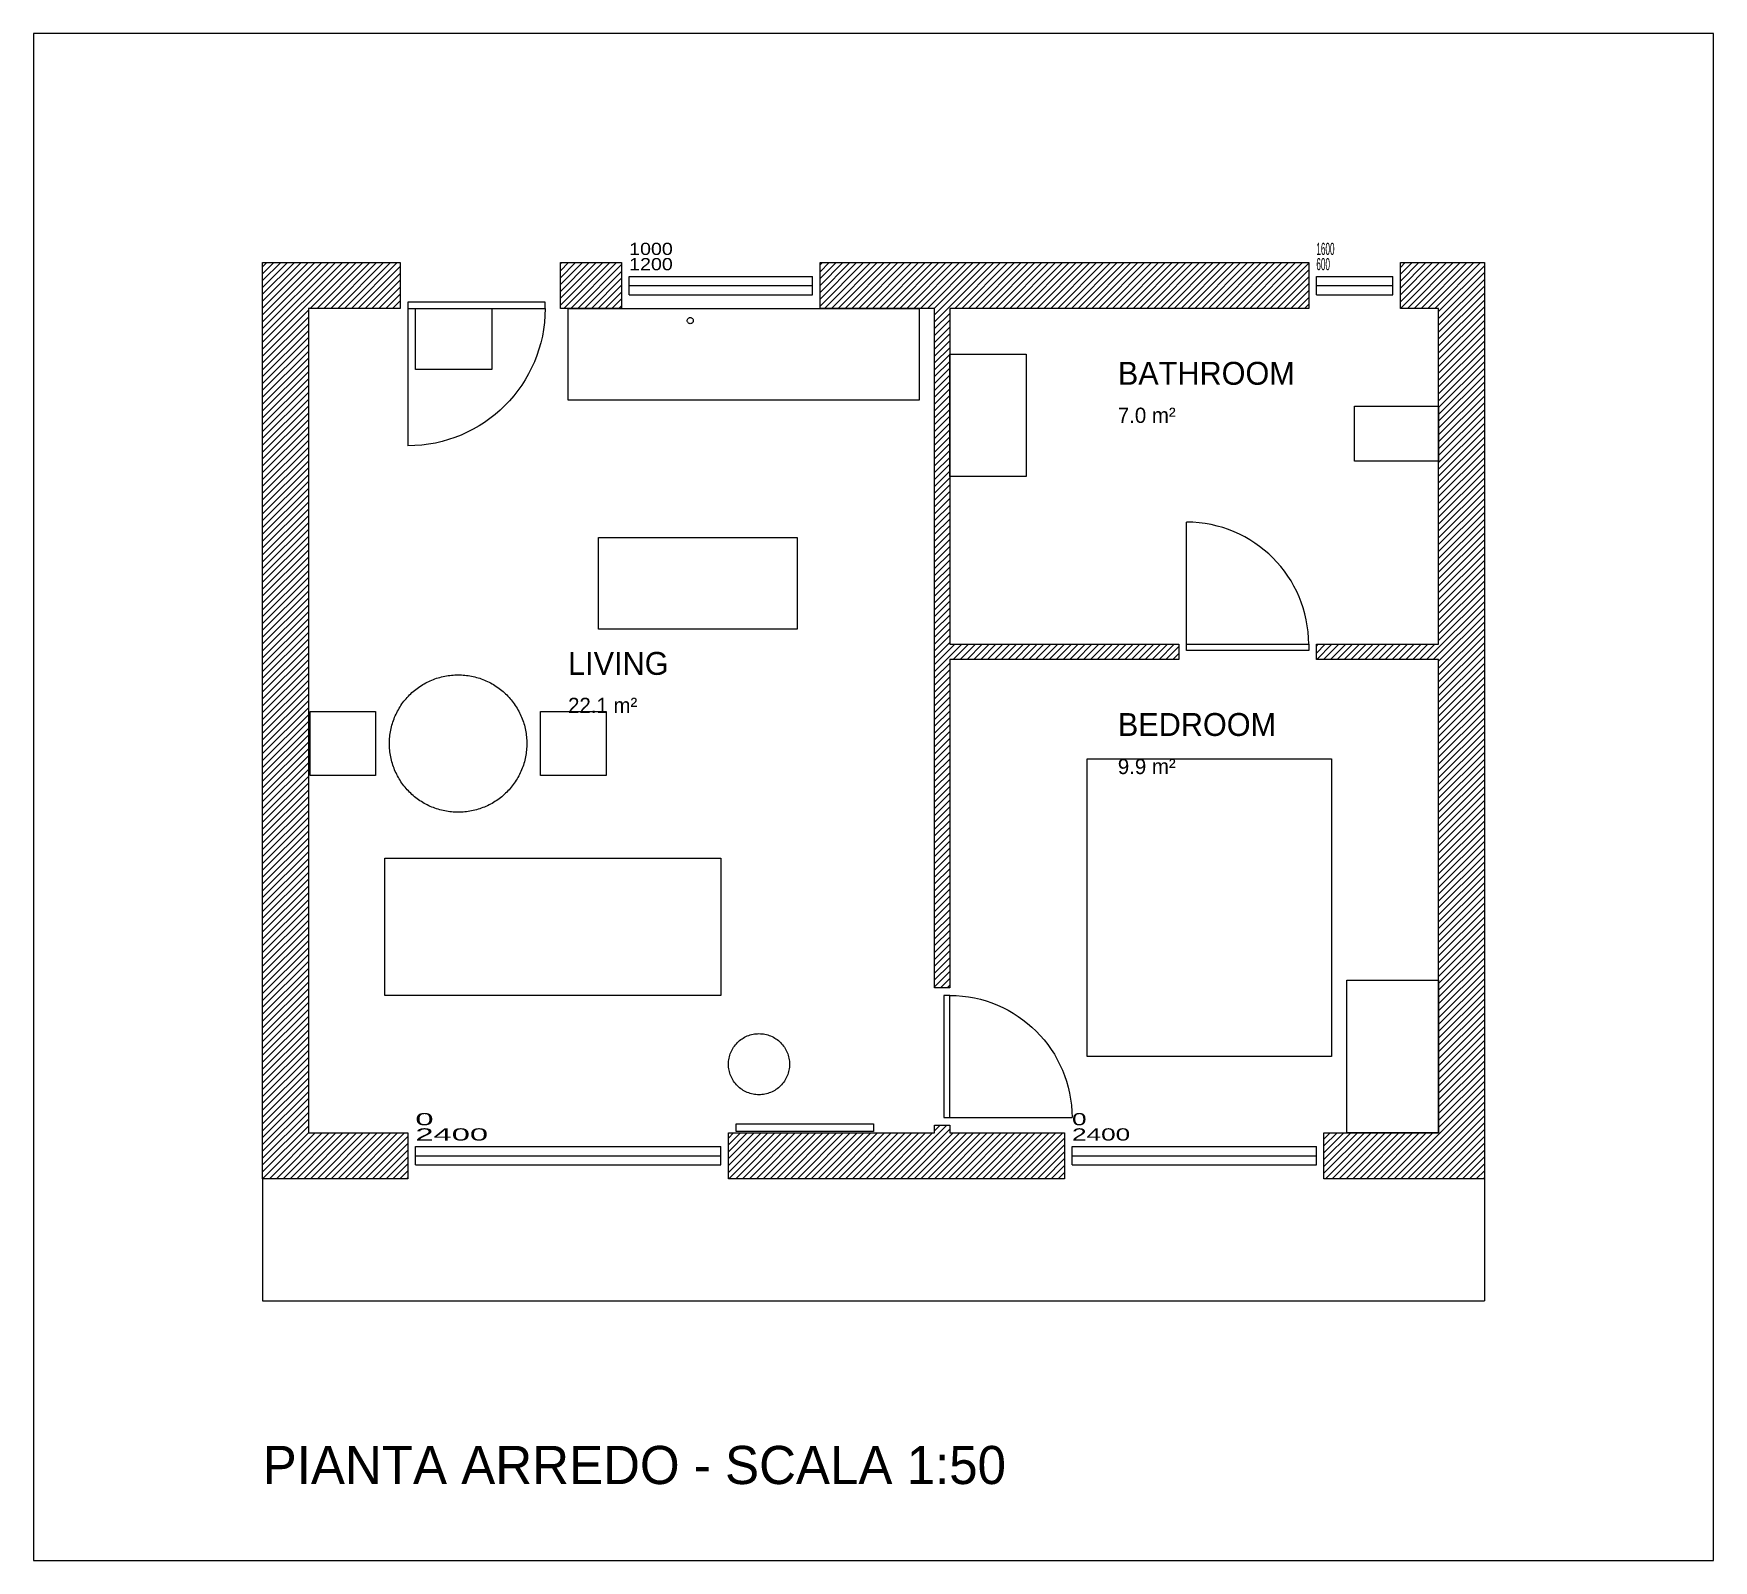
# Model space of a CAD drawing. Header units: millimetres. Extents: x -1500 to 9500, y -2500 to 7500.
import ezdxf

# ---------------------------------------------------------------- set-up
doc = ezdxf.new("R2010")
doc.units = ezdxf.units.MM
for name, color, linetype in [('ARREDI', 8, 'Continuous'), ('CARTIGLIO', 7, 'Continuous'), ('FINESTRE', 5, 'Continuous'), ('MURI', 7, 'Continuous'), ('PORTE', 3, 'Continuous'), ('QUOTE', 1, 'Continuous'), ('TESTI', 2, 'Continuous')]:
    doc.layers.add(name, color=color, linetype=linetype)
doc.styles.add('OpenSansCondensed-Light', font='OpenSansCondensed-Light.ttf')
doc.dimstyles.new('EZDXF', dxfattribs={"dimtxt": 0.25, "dimasz": 0.175, "dimexe": 0.375, "dimexo": 0.125, "dimgap": 0.1, "dimtad": 1, "dimlfac": 100, "dimzin": 12, "dimdsep": 46, "dimtxsty": 'OpenSansCondensed-Light', "dimblk": 'ARCHTICK', "dimcen": 2.5, "dimazin": 3, "dimtfac": 0.5, "dimtmove": 2, "dimatfit": 3})

# ---------------------------------------------------------------- blocks, each defined once
blk = doc.blocks.new('PORTA_900')
blk.add_line((0, 0), (0, 900))
blk.add_lwpolyline([(0, 0), (900, 0), (900, -40), (0, -40)], close=True)
blk.add_arc((0, 0), 900, 0, 90)
blk = doc.blocks.new('PORTA_800')
blk.add_line((0, 0), (0, 800))
blk.add_lwpolyline([(0, 0), (800, 0), (800, -40), (0, -40)], close=True)
blk.add_arc((0, 0), 800, 0, 90)
blk = doc.blocks.new('FINESTRA')
for p, q in [((0, 60), (1000, 60)), ((0, -60), (0, 60)), ((1000, -60), (1000, 60)), ((0, 0), (1000, 0)), ((0, -60), (1000, -60))]:
    blk.add_line(p, q)
for tag, p in [('DAVANZALE', (0, 200)), ('H', (0, 100))]:
    blk.add_attdef(tag, p, '', height=80)
blk = doc.blocks.new('ARR_Bed')
blk.add_lwpolyline([(1600, 0), (0, 0), (0, 1950), (1600, 1950)], close=True)
blk = doc.blocks.new('ARR_Chair_1')
blk.add_lwpolyline([(10, 0), (0, 0), (0, 420), (10, 420), (30, 420), (430, 420), (430, 0), (30, 0)], close=True)
blk = doc.blocks.new('ARR_Chair_2')
blk.add_lwpolyline([(0, 0), (0, 420), (400, 420), (420, 420), (430, 420), (430, 0), (420, 0), (400, 0)], close=True)
blk = doc.blocks.new('ARR_Floor_Lamp')
blk.add_lwpolyline([(399.76, 190.19), (399.04, 180.4), (397.84, 170.65), (396.16, 160.98), (394.01, 151.4), (391.39, 141.94), (388.31, 132.62), (384.78, 123.46), (380.8, 114.49), (376.38, 105.72), (371.55, 97.18), (366.29, 88.89), (360.64, 80.86), (354.6, 73.12), (348.19, 65.69), (341.42, 58.58), (334.31, 51.81), (326.88, 45.4), (319.14, 39.36), (311.11, 33.71), (302.82, 28.45), (294.28, 23.62), (285.51, 19.2), (276.54, 15.22), (267.38, 11.69), (258.06, 8.61), (248.6, 5.99), (239.02, 3.84), (229.35, 2.16), (219.6, 0.96), (209.81, 0.24), (200, 0), (190.19, 0.24), (180.4, 0.96), (170.65, 2.16), (160.98, 3.84), (151.4, 5.99), (141.94, 8.61), (132.62, 11.69), (123.46, 15.22), (114.49, 19.2), (105.72, 23.62), (97.18, 28.45), (88.89, 33.71), (80.86, 39.36), (73.12, 45.4), (65.69, 51.81), (58.58, 58.58), (51.81, 65.69), (45.4, 73.12), (39.36, 80.86), (33.71, 88.89), (28.45, 97.18), (23.62, 105.72), (19.2, 114.49), (15.22, 123.46), (11.69, 132.62), (8.61, 141.94), (5.99, 151.4), (3.84, 160.98), (2.16, 170.65), (0.96, 180.4), (0.24, 190.19), (0, 200), (0.24, 209.81), (0.96, 219.6), (2.16, 229.35), (3.84, 239.02), (5.99, 248.6), (8.61, 258.06), (11.69, 267.38), (15.22, 276.54), (19.2, 285.51), (23.62, 294.28), (28.45, 302.82), (33.71, 311.11), (39.36, 319.14), (45.4, 326.88), (51.81, 334.31), (58.58, 341.42), (65.69, 348.19), (73.12, 354.6), (80.86, 360.64), (88.89, 366.29), (97.18, 371.55), (105.72, 376.38), (114.49, 380.8), (123.46, 384.78), (132.62, 388.31), (141.94, 391.39), (151.4, 394.01), (160.98, 396.16), (170.65, 397.84), (180.4, 399.04), (190.19, 399.76), (200, 400), (209.81, 399.76), (219.6, 399.04), (229.35, 397.84), (239.02, 396.16), (248.6, 394.01), (258.06, 391.39), (267.38, 388.31), (276.54, 384.78), (285.51, 380.8), (294.28, 376.38), (302.82, 371.55), (311.11, 366.29), (319.14, 360.64), (326.88, 354.6), (334.31, 348.19), (341.42, 341.42), (348.19, 334.31), (354.6, 326.88), (360.64, 319.14), (366.29, 311.11), (371.55, 302.82), (376.38, 294.28), (380.8, 285.51), (384.78, 276.54), (388.31, 267.38), (391.39, 258.06), (394.01, 248.6), (396.16, 239.02), (397.84, 229.35), (399.04, 219.6), (399.76, 209.81), (400, 200)], close=True)
blk = doc.blocks.new('ARR_Island')
blk.add_lwpolyline([(1300, 0), (0, 0), (0, 600), (1300, 600)], close=True)
blk = doc.blocks.new('ARR_Shoe_Cabinet')
blk.add_lwpolyline([(500, 0), (0, 0), (0, 400), (500, 400)], close=True)
blk = doc.blocks.new('ARR_Sofa')
blk.add_lwpolyline([(2200, 0), (0, 0), (0, 900), (2200, 900)], close=True)
blk = doc.blocks.new('ARR_TV_A')
blk.add_lwpolyline([(900, 0), (0, 0), (0, 50), (900, 50)], close=True)
blk = doc.blocks.new('ARR_Table')
blk.add_lwpolyline([(899.86, 438.96), (899.46, 427.92), (898.78, 416.9), (897.83, 405.89), (896.62, 394.92), (895.13, 383.97), (893.37, 373.07), (891.35, 362.21), (889.07, 351.4), (886.51, 340.66), (883.7, 329.98), (880.62, 319.37), (877.29, 308.84), (873.69, 298.4), (869.85, 288.05), (865.75, 277.79), (861.39, 267.64), (856.8, 257.6), (851.95, 247.67), (846.86, 237.87), (841.54, 228.2), (835.98, 218.65), (830.18, 209.25), (824.16, 199.99), (817.91, 190.89), (811.44, 181.94), (804.76, 173.15), (797.85, 164.52), (790.74, 156.07), (783.43, 147.8), (775.91, 139.71), (768.2, 131.8), (760.29, 124.09), (752.2, 116.57), (743.93, 109.26), (735.48, 102.15), (726.85, 95.24), (718.06, 88.56), (709.11, 82.09), (700.01, 75.84), (690.75, 69.82), (681.35, 64.02), (671.8, 58.46), (662.13, 53.14), (652.33, 48.05), (642.4, 43.2), (632.36, 38.61), (622.21, 34.25), (611.95, 30.15), (601.6, 26.31), (591.16, 22.71), (580.63, 19.38), (570.02, 16.3), (559.34, 13.49), (548.6, 10.93), (537.79, 8.65), (526.93, 6.63), (516.03, 4.87), (505.08, 3.38), (494.11, 2.17), (483.1, 1.22), (472.08, 0.54), (461.04, 0.14), (450, 0), (438.96, 0.14), (427.92, 0.54), (416.9, 1.22), (405.89, 2.17), (394.92, 3.38), (383.97, 4.87), (373.07, 6.63), (362.21, 8.65), (351.4, 10.93), (340.66, 13.49), (329.98, 16.3), (319.37, 19.38), (308.84, 22.71), (298.4, 26.31), (288.05, 30.15), (277.79, 34.25), (267.64, 38.61), (257.6, 43.2), (247.67, 48.05), (237.87, 53.14), (228.2, 58.46), (218.65, 64.02), (209.25, 69.82), (199.99, 75.84), (190.89, 82.09), (181.94, 88.56), (173.15, 95.24), (164.52, 102.15), (156.07, 109.26), (147.8, 116.57), (139.71, 124.09), (131.8, 131.8), (124.09, 139.71), (116.57, 147.8), (109.26, 156.07), (102.15, 164.52), (95.24, 173.15), (88.56, 181.94), (82.09, 190.89), (75.84, 199.99), (69.82, 209.25), (64.02, 218.65), (58.46, 228.2), (53.14, 237.87), (48.05, 247.67), (43.2, 257.6), (38.61, 267.64), (34.25, 277.79), (30.15, 288.05), (26.31, 298.4), (22.71, 308.84), (19.38, 319.37), (16.3, 329.98), (13.49, 340.66), (10.93, 351.4), (8.65, 362.21), (6.63, 373.07), (4.87, 383.97), (3.38, 394.92), (2.17, 405.89), (1.22, 416.9), (0.54, 427.92), (0.14, 438.96), (0, 450), (0.14, 461.04), (0.54, 472.08), (1.22, 483.1), (2.17, 494.11), (3.38, 505.08), (4.87, 516.03), (6.63, 526.93), (8.65, 537.79), (10.93, 548.6), (13.49, 559.34), (16.3, 570.02), (19.38, 580.63), (22.71, 591.16), (26.31, 601.6), (30.15, 611.95), (34.25, 622.21), (38.61, 632.36), (43.2, 642.4), (48.05, 652.33), (53.14, 662.13), (58.46, 671.8), (64.02, 681.35), (69.82, 690.75), (75.84, 700.01), (82.09, 709.11), (88.56, 718.06), (95.24, 726.85), (102.15, 735.48), (109.26, 743.93), (116.57, 752.2), (124.09, 760.29), (131.8, 768.2), (139.71, 775.91), (147.8, 783.43), (156.07, 790.74), (164.52, 797.85), (173.15, 804.76), (181.94, 811.44), (190.89, 817.91), (199.99, 824.16), (209.25, 830.18), (218.65, 835.98), (228.2, 841.54), (237.87, 846.86), (247.67, 851.95), (257.6, 856.8), (267.64, 861.39), (277.79, 865.75), (288.05, 869.85), (298.4, 873.69), (308.84, 877.29), (319.37, 880.62), (329.98, 883.7), (340.66, 886.51), (351.4, 889.07), (362.21, 891.35), (373.07, 893.37), (383.97, 895.13), (394.92, 896.62), (405.89, 897.83), (416.9, 898.78), (427.92, 899.46), (438.96, 899.86), (450, 900), (461.04, 899.86), (472.08, 899.46), (483.1, 898.78), (494.11, 897.83), (505.08, 896.62), (516.03, 895.13), (526.93, 893.37), (537.79, 891.35), (548.6, 889.07), (559.34, 886.51), (570.02, 883.7), (580.63, 880.62), (591.16, 877.29), (601.6, 873.69), (611.95, 869.85), (622.21, 865.75), (632.36, 861.39), (642.4, 856.8), (652.33, 851.95), (662.13, 846.86), (671.8, 841.54), (681.35, 835.98), (690.75, 830.18), (700.01, 824.16), (709.11, 817.91), (718.06, 811.44), (726.85, 804.76), (735.48, 797.85), (743.93, 790.74), (752.2, 783.43), (760.29, 775.91), (768.2, 768.2), (775.91, 760.29), (783.43, 752.2), (790.74, 743.93), (797.85, 735.48), (804.76, 726.85), (811.44, 718.06), (817.91, 709.11), (824.16, 700.01), (830.18, 690.75), (835.98, 681.35), (841.54, 671.8), (846.86, 662.13), (851.95, 652.33), (856.8, 642.4), (861.39, 632.36), (865.75, 622.21), (869.85, 611.95), (873.69, 601.6), (877.29, 591.16), (880.62, 580.63), (883.7, 570.02), (886.51, 559.34), (889.07, 548.6), (891.35, 537.79), (893.37, 526.93), (895.13, 516.03), (896.62, 505.08), (897.83, 494.11), (898.78, 483.1), (899.46, 472.08), (899.86, 461.04), (900, 450)], close=True)
blk = doc.blocks.new('ARR_Tap')
blk.add_lwpolyline([(39.62, 16.1), (38.48, 12.35), (36.63, 8.89), (34.14, 5.86), (31.11, 3.37), (27.65, 1.52), (23.9, 0.38), (20, 0), (16.1, 0.38), (12.35, 1.52), (8.89, 3.37), (5.86, 5.86), (3.37, 8.89), (1.52, 12.35), (0.38, 16.1), (0, 20), (0.38, 23.9), (1.52, 27.65), (3.37, 31.11), (5.86, 34.14), (8.89, 36.63), (12.35, 38.48), (16.1, 39.62), (20, 40), (23.9, 39.62), (27.65, 38.48), (31.11, 36.63), (34.14, 34.14), (36.63, 31.11), (38.48, 27.65), (39.62, 23.9), (40, 20)], close=True)
blk = doc.blocks.new('ARR_Vanity')
blk.add_lwpolyline([(500, 0), (0, 0), (0, 800), (500, 800)], close=True)
blk = doc.blocks.new('ARR_WC')
blk.add_lwpolyline([(550, 0), (0, 0), (0, 360), (550, 360)], close=True)
blk = doc.blocks.new('ARR_Wardrobe')
blk.add_lwpolyline([(600, 0), (0, 0), (0, 1000), (600, 1000)], close=True)
blk = doc.blocks.new('ARR_Worktop')
blk.add_lwpolyline([(2300, 0), (0, 0), (0, 600), (2300, 600)], close=True)
blk = doc.blocks.new('_ARCHTICK')
at = {"color": 0, "linetype": 'BYBLOCK', "const_width": 0.15}
blk.add_lwpolyline([(-0.5, -0.5), (0.5, 0.5)], dxfattribs=at)

msp = doc.modelspace()

# ---------------------------------------------------------------- hatches: boundary and pattern name
at = {"layer": 'MURI'}
h = msp.add_hatch(dxfattribs=at)
h.set_pattern_fill('ANSI31', scale=10)
h.paths.add_polyline_path([(950, 0), (0, 0), (0, 300), (0, 5700), (0, 6000), (900, 6000), (900, 5700), (300, 5700), (300, 300), (950, 300)])
h = msp.add_hatch(dxfattribs=at)
h.set_pattern_fill('ANSI31', scale=10)
h.paths.add_polyline_path([(2350, 5700), (1950, 5700), (1950, 6000), (2350, 6000)])
h = msp.add_hatch(dxfattribs=at)
h.set_pattern_fill('ANSI31', scale=10)
h.paths.add_polyline_path([(4400, 1250), (4400, 5700), (3650, 5700), (3650, 6000), (6850, 6000), (6850, 5700), (4500, 5700), (4500, 3500), (6000, 3500), (6000, 3400), (4500, 3400), (4500, 1250)])
h = msp.add_hatch(dxfattribs=at)
h.set_pattern_fill('ANSI31', scale=10)
h.paths.add_polyline_path([(7700, 3400), (6900, 3400), (6900, 3500), (7700, 3500), (7700, 5700), (7450, 5700), (7450, 6000), (8000, 6000), (8000, 5700), (8000, 300), (8000, 0), (6950, 0), (6950, 300), (7700, 300)])
h = msp.add_hatch(dxfattribs=at)
h.set_pattern_fill('ANSI31', scale=10)
h.paths.add_polyline_path([(4400, 350), (4500, 350), (4500, 300), (5250, 300), (5250, 0), (3050, 0), (3050, 300), (4400, 300)])

# ---------------------------------------------------------------- linework, layer by layer
at = {"layer": 'CARTIGLIO'}
msp.add_lwpolyline([(-1500, -2500), (9500, -2500), (9500, 7500), (-1500, 7500)], close=True, dxfattribs=at)
at = {"layer": 'MURI'}
for points in [[(950, 0), (0, 0), (0, 300), (0, 5700), (0, 6000), (900, 6000), (900, 5700), (300, 5700), (300, 300), (950, 300)], [(2350, 5700), (1950, 5700), (1950, 6000), (2350, 6000)], [(4400, 1250), (4400, 5700), (3650, 5700), (3650, 6000), (6850, 6000), (6850, 5700), (4500, 5700), (4500, 3500), (6000, 3500), (6000, 3400), (4500, 3400), (4500, 1250)], [(7700, 3400), (6900, 3400), (6900, 3500), (7700, 3500), (7700, 5700), (7450, 5700), (7450, 6000), (8000, 6000), (8000, 5700), (8000, 300), (8000, 0), (6950, 0), (6950, 300), (7700, 300)], [(4400, 350), (4500, 350), (4500, 300), (5250, 300), (5250, 0), (3050, 0), (3050, 300), (4400, 300)]]:
    msp.add_lwpolyline(points, close=True, dxfattribs=at)

# ---------------------------------------------------------------- block references
at = {"layer": 'ARREDI'}
for name, p in [('ARR_Shoe_Cabinet', (1000, 5300)), ('ARR_Worktop', (2000, 5100)), ('ARR_Tap', (2780, 5600)), ('ARR_Vanity', (4500, 4600)), ('ARR_WC', (7150, 4700)), ('ARR_Island', (2200, 3600)), ('ARR_Table', (830, 2400)), ('ARR_Chair_1', (310, 2640)), ('ARR_Chair_2', (1820, 2640)), ('ARR_Bed', (5400, 800)), ('ARR_Sofa', (800, 1200)), ('ARR_Wardrobe', (7100, 300)), ('ARR_Floor_Lamp', (3050, 550)), ('ARR_TV_A', (3100, 310))]:
    msp.add_blockref(name, p, dxfattribs=at)
at = {"layer": 'FINESTRE'}
for p, xscale, values in [((2400, 5850), 1.2000000000000002, {'H': '1200', 'DAVANZALE': '1000'}), ((6900, 5850), 0.5, {'H': '600', 'DAVANZALE': '1600'}), ((1000, 150), 2, {'H': '2400', 'DAVANZALE': '0'}), ((5300, 150), 1.6000000000000005, {'H': '2400', 'DAVANZALE': '0'})]:
    msp.add_blockref('FINESTRA', p, dxfattribs=dict(at, xscale=xscale)).add_auto_attribs(values)
at = {"layer": 'PORTE', "yscale": -1}
msp.add_blockref('PORTA_900', (950, 5700), dxfattribs=at)
at = {"layer": 'PORTE'}
msp.add_blockref('PORTA_800', (6050, 3500), dxfattribs=at)
at = {"layer": 'PORTE', "yscale": -1, "rotation": 90}
msp.add_blockref('PORTA_800', (4500, 400), dxfattribs=at)

# ---------------------------------------------------------------- texts
at = {"layer": 'CARTIGLIO'}
msp.add_text('PIANTA ARREDO - SCALA 1:50', height=250, dxfattribs=at).set_placement((0, -2000))
at = {"layer": 'TESTI'}
for s, height, p in [('BATHROOM', 150, (5600, 5200)), ('7.0 m²', 100, (5600, 4950)), ('LIVING', 150, (2000, 3300)), ('22.1 m²', 100, (2000, 3050)), ('BEDROOM', 150, (5600, 2900)), ('9.9 m²', 100, (5600, 2650))]:
    msp.add_text(s, height=height, dxfattribs=at).set_placement(p)

# ---------------------------------------------------------------- dimensions: what is measured, and where the dimension line sits
at = {"layer": 'QUOTE'}
msp.add_linear_dim(base=(0, -800), p1=(0, 0), p2=(8000, 0), dimstyle='EZDXF', dxfattribs=at).render()

doc.saveas('drawing.dxf')
